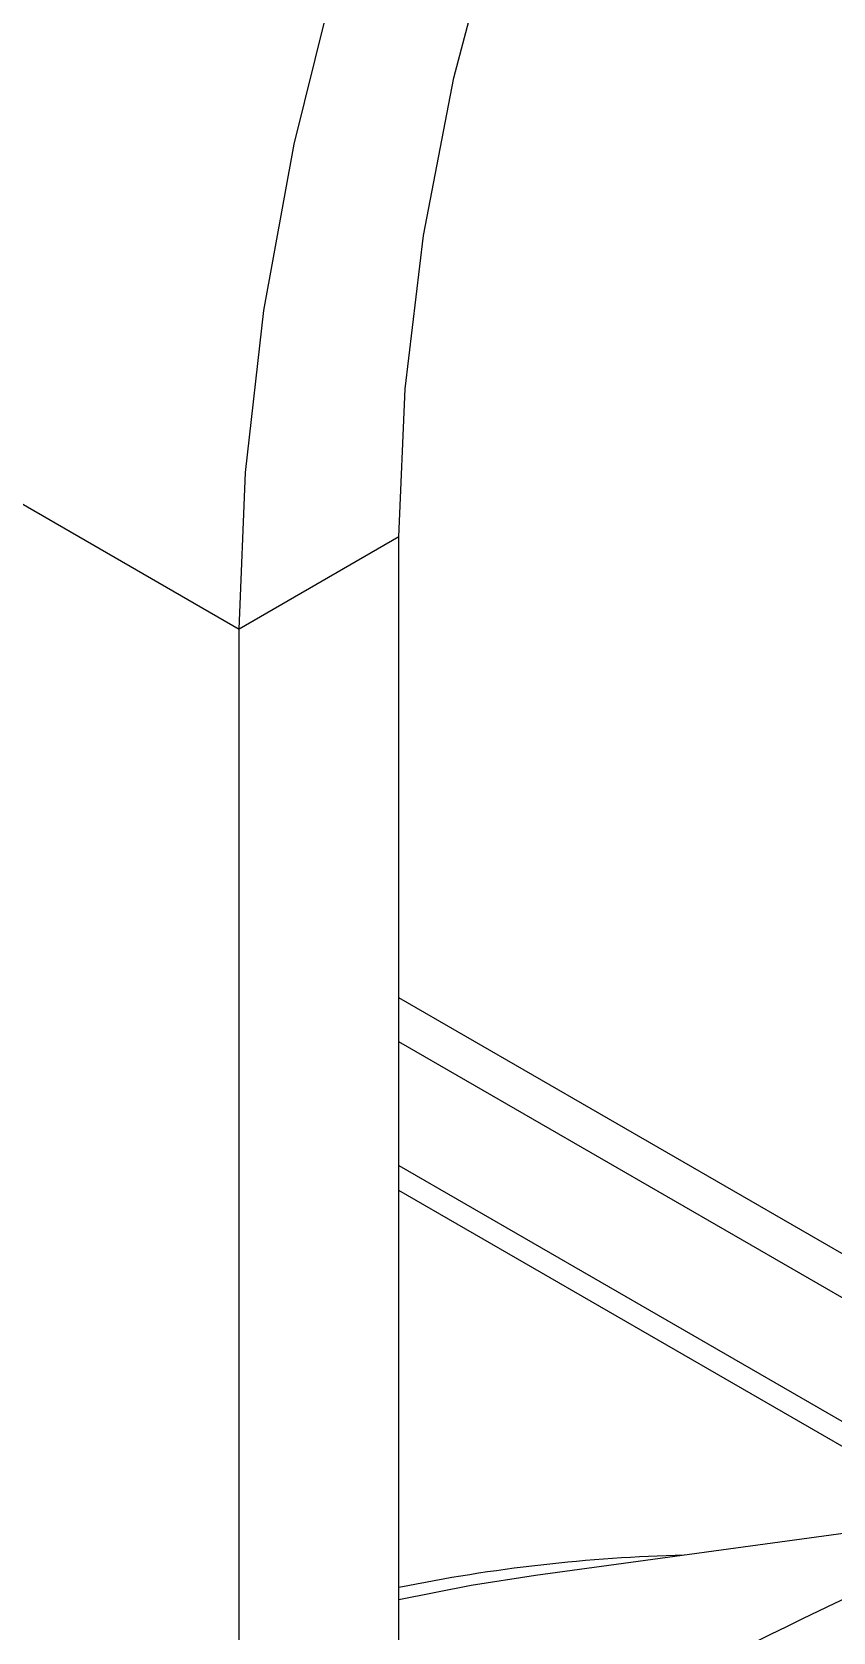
# Model space of a CAD drawing. Extents: x 8 to 113, y 0 to 87.
# Drawn here: x 78.046 to 78.713, y 11.525 to 12.856 of the extents above; entities that cross this region are included whole.
import ezdxf

# ---------------------------------------------------------------- set-up
doc = ezdxf.new("R2010")
doc.units = 0
doc.header["$MEASUREMENT"] = 0
doc.layers.add('OBJECT', color=7, linetype='CONTINUOUS')

msp = doc.modelspace()

# ---------------------------------------------------------------- linework, layer by layer
at = {"layer": 'OBJECT'}
for p, q in [((77.3347, 12.8697), (78.2186, 12.3594)), ((78.3515, 12.4362), (78.2186, 12.3594)), ((78.3515, 5.1097), (78.3515, 12.4362)), ((78.2186, 5.0329), (78.2186, 12.3594)), ((78.8137, 11.7859), (78.3515, 12.0527)), ((78.8172, 11.7471), (78.3515, 12.0159)), ((78.3515, 11.9131), (78.7979, 11.6554)), ((78.7671, 11.6524), (78.3515, 11.8923)), ((78.7892, 11.6162), (78.4651, 11.572))]:
    msp.add_line(p, q, dxfattribs=at)
at = {"layer": 'OBJECT', "flags": 128}
for points in [[(78.2186, 12.3594), (78.2237, 12.4896), (78.2389, 12.6244), (78.2642, 12.7629), (78.2992, 12.9039), (78.3437, 13.0461), (78.3974, 13.1882), (78.4597, 13.3292), (78.5301, 13.4678), (78.6081, 13.6029), (78.6929, 13.7332), (78.7838, 13.8576), (78.8802, 13.9752), (78.981, 14.0848), (79.0855, 14.1856), (79.1929, 14.2767), (79.3021, 14.3574), (79.4122, 14.4268)], [(78.3515, 12.4362), (78.3566, 12.5592), (78.3719, 12.6869), (78.3972, 12.8181), (78.4323, 12.9515), (78.4768, 13.0859), (78.5303, 13.2198), (78.5923, 13.3522), (78.6622, 13.4816), (78.7393, 13.6068), (78.8229, 13.7267), (78.9122, 13.84), (79.0063, 13.9458), (79.1043, 14.0428), (79.2053, 14.1303), (79.3082, 14.2074), (79.4122, 14.2733)], [(78.4651, 11.572), (78.4116, 11.5636), (78.3515, 11.5518)]]:
    msp.add_lwpolyline(points, dxfattribs=at)
at = {"layer": 'OBJECT'}
for centre, radius, start, end in [((78.6215, 10.2412), 1.3481, 91.3807, 101.552), ((80.017, 8.8035), 3.0388, 114.2665, 123.236)]:
    msp.add_arc(centre, radius, start, end, dxfattribs=at)

doc.saveas('drawing.dxf')
